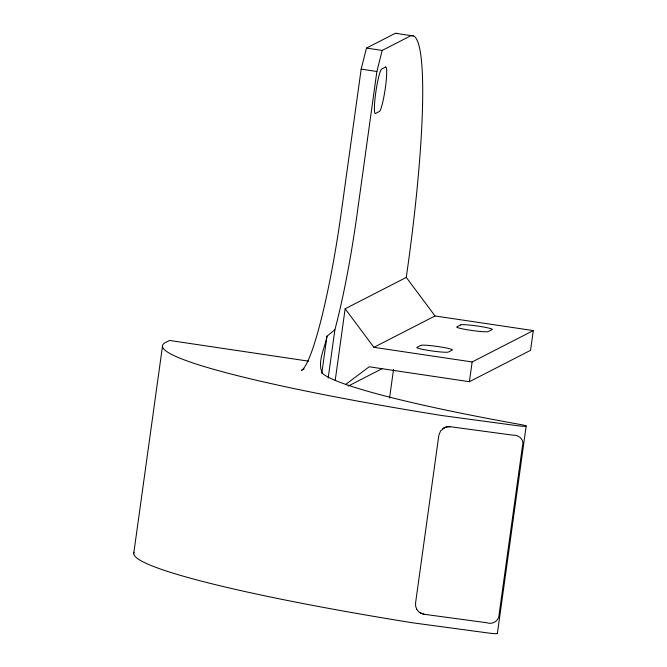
<?xml version="1.0" encoding="UTF-8"?>
<svg xmlns="http://www.w3.org/2000/svg" width="667" height="667" viewBox="0 0 667 667"><rect width="100%" height="100%" fill="white"/><g stroke="black" fill="none" stroke-linecap="round" stroke-linejoin="round"><path stroke-width="1" d="M133.708 553.643L162.481 346.306M397.54 33.592A250.075 29.506 -81.5 0 0 394.155 33.884L366.475 48.091L361.164 69.151L341.296 212.314A150.042 17.701 -81.5 0 1 301.434 370.327L304.16 368.926M321.811 373.312L326.955 336.226L334.884 329.765A150.042 17.701 -81.5 0 0 357.012 214.657L376.88 71.494L382.191 50.425L409.872 36.226A250.075 29.506 -81.5 0 1 407.804 266.55L406.303 277.414L435.042 315.958L533.292 330.59L530.548 350.333L469.401 381.707L369.193 366.783L345.865 384.3M328.172 378.097L334.884 329.765M335.209 380.39L345.147 308.779L406.303 277.414M389.561 398.057L393.522 369.468M469.401 381.707L472.144 361.956L533.292 330.59M497.39 633.425L526.163 426.088M326.955 336.226C325.037 348.066 316.817 361.781 322.419 373.445A362.389 30.323 7.9 0 0 520.619 424.546A10.005 0.834 7.9 0 1 525.946 426.221A10.005 0.834 7.9 0 1 516.6 425.596L441.587 415.491A378.181 31.649 7.9 0 1 165.649 342.429L169.51 340.445L308.638 361.172M442.805 428.673L444.656 427.58L440.57 430.932L438.844 435.234L415.558 603.076L415.633 606.153L416.7 609.121M345.147 308.779L373.895 347.324L435.042 315.958M348.191 386.085L382.474 368.501M444.155 427.822L446.481 426.922L450.35 426.73L512.765 435.142C518.868 434.767 524.621 439.57 522.469 446.048L499.174 613.898C499.35 620.585 492.921 624.921 486.735 622.736L424.32 614.315L419.902 612.623M395.906 33.35L413.265 35.935M366.475 48.091L382.191 50.425M361.164 69.151L376.88 71.494M373.895 347.324L472.144 361.956M497.257 633.25A10.005 0.834 7.9 0 1 487.827 632.941L412.815 622.828A378.181 31.649 7.9 0 1 134 552.243M424.32 614.324A10.313 10.263 -21.4 0 1 416.742 609.171M445.631 427.197A10.313 10.263 -21 0 1 450.35 426.73M385.559 67.042L381.716 69.009A22.503 2.66 -81.5 0 0 375.738 92.713A22.503 2.66 -81.5 0 0 375.554 113.44L379.39 111.472A22.503 2.66 -81.5 0 0 385.368 87.777A22.503 2.66 -81.5 0 0 385.559 67.042M420.819 345.364L416.95 347.349A16.008 1.342 7.9 0 0 430.615 350.75A16.008 1.342 7.9 0 0 448.391 352.034L452.259 350.05A16.008 1.342 7.9 0 0 438.594 346.648A16.008 1.342 7.9 0 0 420.819 345.364M460.722 324.896L456.862 326.872A16.008 1.342 7.9 0 0 470.527 330.273A16.008 1.342 7.9 0 0 488.302 331.557L492.163 329.573A16.008 1.342 7.9 0 0 478.506 326.18A16.008 1.342 7.9 0 0 460.722 324.896"/></g></svg>
